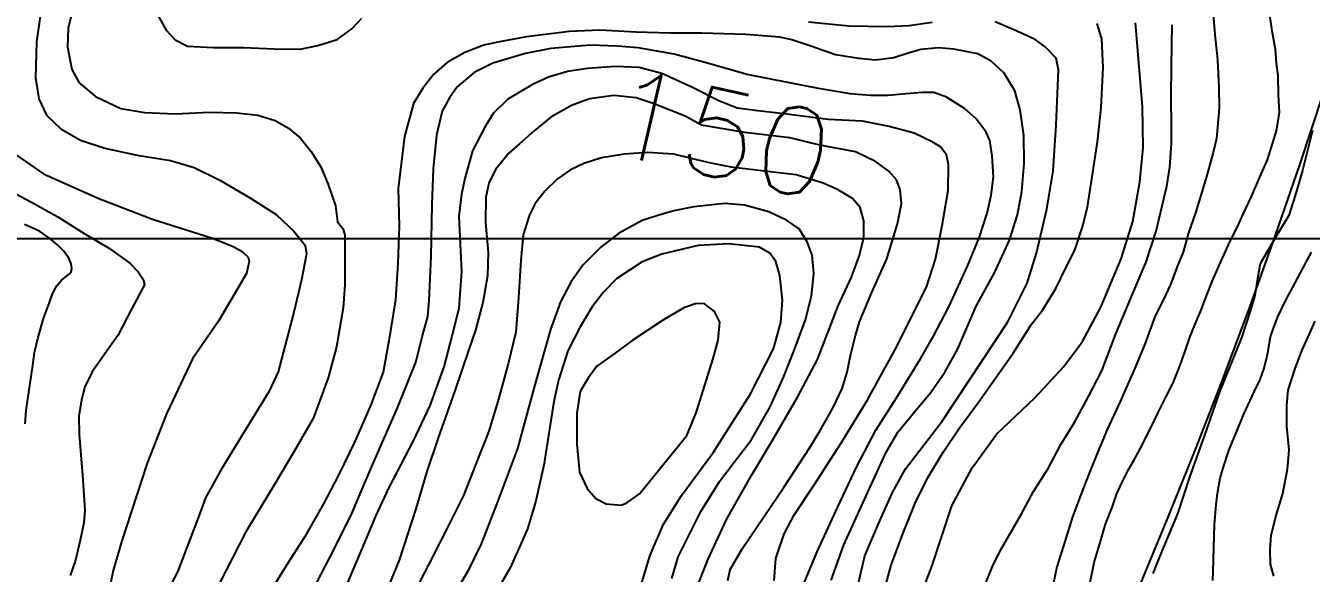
# Model space of a CAD drawing. Header units: millimetres. Extents: x 548366 to 1117317, y 7446967 to 14899125.
# Drawn here: x 556585 to 557211, y 7454252 to 7454519 of the extents above; entities that cross this region are included whole.
import ezdxf
from ezdxf.enums import TextEntityAlignment as Align

# ---------------------------------------------------------------- set-up
doc = ezdxf.new("R2010")
doc.units = ezdxf.units.MM
doc.header["$MEASUREMENT"] = 0
for name, color, linetype in [('CURVA_INTERMEDIÁRIA', 32, 'Continuous'), ('CURVA_MESTRA', 36, 'Continuous'), ('MALHA_TM', 8, 'Continuous'), ('RADIAIS', 222, 'Continuous'), ('TXT_CURVA_MESTRA', 7, 'Continuous')]:
    doc.layers.add(name, color=color, linetype=linetype)
doc.styles.add('ROMANS', font='romans.shx')

msp = doc.modelspace()

# ---------------------------------------------------------------- linework, layer by layer
at = {"layer": 'CURVA_INTERMEDIÁRIA'}
for points, elevation in [([(556610.33, 7454537.36), (556605.46, 7454517.56), (556605.18, 7454508.41), (556607.26, 7454497.43), (556610.76, 7454490.86), (556618.83, 7454484.28), (556631.02, 7454478.36), (556642.79, 7454476.45), (556657.48, 7454475.76), (556674.34, 7454476.61), (556687.49, 7454476.29), (556697.88, 7454475.13), (556706.26, 7454472.48), (556712.73, 7454468.88), (556718.66, 7454464.03), (556723.73, 7454457.42), (556728.54, 7454450.06), (556732.09, 7454441.43), (556735.63, 7454431.03), (556736.64, 7454423.16), (556739.18, 7454419.86), (556740.19, 7454416.82), (556740.19, 7454407.68), (556740.18, 7454392.46), (556739.4, 7454381.33), (556736.1, 7454362.31), (556732.04, 7454347.09), (556724.67, 7454327.31), (556715.17, 7454310.71), (556705.84, 7454295.24), (556691.93, 7454272.06), (556682.08, 7454252.85), (556673.49, 7454235.9)], 110), ([(556645.12, 7454531.37), (556653.13, 7454516.65), (556657.59, 7454511.88), (556663.52, 7454508.81), (556676.04, 7454508.07), (556690.88, 7454508.18), (556705.73, 7454507.54), (556718.41, 7454507.28), (556727.04, 7454509.04), (556736.43, 7454512.08), (556743.54, 7454517.15), (556748.37, 7454522.48)], 120), ([(557162.58, 7454530.15), (557163.85, 7454514.42), (557165.21, 7454502.13), (557165.81, 7454488.81), (557165.88, 7454478.51), (557164.61, 7454463.78), (557162.95, 7454456.99), (557159.84, 7454445.31), (557158.03, 7454439.2), (557154.24, 7454427.08), (557151.05, 7454417.79), (557148.36, 7454408.44), (557145.26, 7454400.96), (557142.25, 7454392.7), (557138.89, 7454385.39), (557134.84, 7454377.42), (557129.81, 7454363.54), (557125.04, 7454352.2), (557117.83, 7454335.92), (557111.36, 7454322.04), (557106.8, 7454311.02), (557102.77, 7454300.96), (557099.16, 7454291.95), (557094.36, 7454278.96), (557090.89, 7454267.81), (557086.97, 7454254.99), (557085.33, 7454247.22)], 70), ([(557102.98, 7454246.83), (557105.1, 7454257.11), (557107.96, 7454266.86), (557110.56, 7454275.81), (557113.95, 7454284.42), (557115.92, 7454290.35), (557118.59, 7454296.03), (557121.69, 7454302.22), (557124.53, 7454307.12), (557127.45, 7454312.63), (557132.89, 7454323.19), (557136.15, 7454329.9), (557140.2, 7454337.98), (557143.47, 7454344.78), (557146.39, 7454352.09), (557149.24, 7454359.73), (557151.4, 7454366.01), (557153.29, 7454371), (557156.99, 7454379.77), (557160.05, 7454387.86), (557162.49, 7454394.11), (557165.88, 7454401.84), (557171.08, 7454413.43), (557175, 7454421.05), (557177.57, 7454426.96), (557181.64, 7454435.45), (557185.78, 7454444.99), (557189.48, 7454453.42), (557193.79, 7454467.52), (557195.36, 7454476.39), (557194.91, 7454485.13), (557194.66, 7454494.33), (557193.89, 7454500.52), (557193.46, 7454507.23), (557191.91, 7454515.3), (557190.04, 7454528.19)], 60), ([(556898.62, 7454515.2), (556881.87, 7454515.57), (556864.27, 7454516.53), (556849.53, 7454516), (556828.64, 7454513.35), (556815.47, 7454510.9), (556807.85, 7454509.19), (556798.65, 7454505.64), (556790.08, 7454500.84), (556783.59, 7454495.21), (556778.15, 7454488.32), (556773.55, 7454480.8), (556769.15, 7454464.71), (556766.2, 7454439.43), (556766.6, 7454421.11), (556765.97, 7454402.94), (556764.92, 7454385.18), (556761.57, 7454365.13), (556758.89, 7454349.98), (556752.76, 7454334.04), (556745.24, 7454316.5), (556737.08, 7454299.8), (556729.98, 7454286.02), (556720.78, 7454269.94), (556712.42, 7454256.79), (556703.61, 7454242.68)], 120), ([(557026.15, 7454520.35), (557015.06, 7454518.65), (557004.32, 7454518.15), (556985.68, 7454518.55), (556966.03, 7454520.48)], 110), ([(556989.8, 7454245.2), (556993.47, 7454260.47), (557000.7, 7454277.4), (557006.78, 7454290.96), (557013.25, 7454302.82), (557019.73, 7454311.31), (557031.13, 7454325.97), (557044.07, 7454345.77), (557063.1, 7454374.43), (557072.49, 7454393.32), (557076.94, 7454407.84), (557082.09, 7454429.4), (557085.16, 7454448.05), (557086.51, 7454470.25), (557087.71, 7454497.18), (557086.53, 7454502.96), (557081.21, 7454508.54), (557076.3, 7454512.08), (557067.08, 7454516.21), (557056.79, 7454520.66)], 110), ([(557017.71, 7454233.42), (557026.24, 7454255.7), (557035.75, 7454284.8), (557045.64, 7454303.31), (557057.64, 7454319.82), (557076.14, 7454337.49), (557090.34, 7454352.7), (557099.38, 7454364.81), (557108.35, 7454381.59), (557118.25, 7454405.17), (557123.83, 7454423.42), (557127.26, 7454442.75), (557128.93, 7454459.37), (557128.69, 7454479.39), (557125.17, 7454520.2)], 90), ([(557050.84, 7454243.73), (557055.51, 7454255.28), (557059.37, 7454262.92), (557069.49, 7454280.49), (557075.46, 7454291.77), (557082.63, 7454303.02), (557088.77, 7454314.62), (557095.73, 7454325.73), (557102.37, 7454338), (557108.81, 7454350.51), (557115.66, 7454368.62), (557120.3, 7454379.73), (557125.61, 7454392.16), (557130.23, 7454403.26), (557135.32, 7454418.63), (557140.39, 7454440.53), (557141.88, 7454449.81), (557142.72, 7454461.42), (557142.72, 7454469.71), (557142.56, 7454483.96), (557142.74, 7454499.15), (557143.09, 7454519.2)], 80), ([(556976.96, 7454248.53), (556983.14, 7454265.74), (556994.8, 7454291.38), (557003.81, 7454310.87), (557009.43, 7454320.71), (557017.58, 7454330.52), (557025.4, 7454339.87), (557032.41, 7454349.94), (557038.67, 7454361.22), (557047.66, 7454382.1), (557056.47, 7454398.3), (557063.9, 7454414.3), (557067.72, 7454426.59), (557069.84, 7454438.01), (557070.95, 7454451.54), (557070.86, 7454465.18), (557068.99, 7454477.71), (557066.44, 7454487.01), (557061.23, 7454495.57), (557054.97, 7454501.43), (557048.49, 7454504.98), (557036.8, 7454507.29), (557029.28, 7454507.93), (557020.71, 7454507.1), (557014.03, 7454505.23), (557007.55, 7454503.15), (556998.57, 7454501.9), (556990.42, 7454502.75), (556979.14, 7454504.64), (556967.02, 7454508.8), (556957.84, 7454511.9), (556952.07, 7454513.25), (556935.25, 7454514.55), (556913.94, 7454515.08), (556898.62, 7454515.2)], 120), ([(556859.82, 7454509.28), (556840.42, 7454507.69), (556828.16, 7454505.25), (556812.28, 7454500.46), (556803.08, 7454495.87), (556794.92, 7454488.98), (556791.16, 7454483.55), (556787.6, 7454477.08), (556784.87, 7454465.38), (556783.19, 7454449.08), (556782.53, 7454431.8), (556782.12, 7454406.22), (556781.05, 7454384.79), (556780.36, 7454377.11), (556778.06, 7454368.34), (556774.8, 7454355.07), (556765.68, 7454332.5), (556752.55, 7454302.55), (556743.36, 7454281.04), (556734.76, 7454263.74), (556726.4, 7454247.45)], 130), ([(556963.14, 7454245.58), (556970.04, 7454261.98), (556980.27, 7454284.22), (556989.35, 7454303.56), (556998.75, 7454321.73), (557008.78, 7454337.39), (557020.68, 7454356.81), (557026.78, 7454367.49), (557034.52, 7454382.11), (557043.33, 7454401.59), (557049.14, 7454415.43), (557052.9, 7454427.33), (557054.99, 7454436.1), (557056.04, 7454445.08), (557055.41, 7454455.39), (557054.25, 7454462.8), (557052.44, 7454466.93), (557047.64, 7454473.41), (557042, 7454478.43), (557033.23, 7454483.87), (557026.97, 7454486.17), (557021.33, 7454486.18), (557013.6, 7454485.56), (557004.82, 7454484.73), (556996.08, 7454484.68), (556986.32, 7454485.53), (556970.84, 7454488.17), (556956.78, 7454490.84), (556936.11, 7454495.04), (556916.06, 7454500.7), (556900.58, 7454504.93), (556882.94, 7454507.9), (556872.76, 7454508.75), (556859.82, 7454509.28)], 130), ([(556949.31, 7454248.46), (556950.1, 7454259.07), (556954.14, 7454271.09), (556958.75, 7454280.13), (556968.77, 7454294.96), (556981.76, 7454315.09), (556994.48, 7454336.18), (557007.93, 7454360.7), (557023.39, 7454391.39), (557027.84, 7454404.98), (557031.12, 7454421.39), (557033.99, 7454438.43), (557034.21, 7454451.04), (557033.15, 7454455.81), (557030.18, 7454459.73), (557026.12, 7454462.13), (557017.35, 7454466.32), (557005.24, 7454469.67), (556992.28, 7454472.19), (556975.57, 7454473.04), (556954.05, 7454475.78), (556941.31, 7454477.25), (556931.28, 7454478.52), (556922.3, 7454482.08), (556909.43, 7454488.65), (556894.53, 7454495.51), (556883.57, 7454498.37), (556871.91, 7454498.9), (556858.34, 7454497.94), (556848.64, 7454496.45), (556839.35, 7454493.71), (556831.61, 7454490.1), (556819.58, 7454482.88), (556812.47, 7454475.99), (556808.28, 7454469.31), (556802.42, 7454457.82), (556798.65, 7454444.24), (556796.95, 7454436.58), (556795.69, 7454425.72), (556796.31, 7454412.35), (556796.93, 7454399.18), (556795.67, 7454381.01), (556792.33, 7454367.43), (556788.3, 7454352.45), (556781.59, 7454333.67), (556773.42, 7454316.52), (556761.54, 7454293.64), (556755.07, 7454279.78), (556748.39, 7454263.78), (556737.69, 7454238.67)], 140), ([(556578.1, 7454457.08), (556593.39, 7454446.51), (556620.41, 7454434.55), (556646.48, 7454424.45), (556675.65, 7454415.28), (556685.79, 7454411.21), (556690.1, 7454408.67), (556693.12, 7454406.02), (556693.65, 7454403.9), (556692.27, 7454398.07), (556678.59, 7454374.76), (556665.97, 7454356.45), (556653.39, 7454329.59), (556643.95, 7454305.54), (556631.34, 7454267.18), (556627.31, 7454253.19), (556623.29, 7454233.57)], 90), ([(556910.85, 7454242.92), (556917.12, 7454258.75), (556925.99, 7454278.13), (556938.44, 7454299.89), (556948.19, 7454316.52), (556960.6, 7454337.72), (556970.31, 7454356.1), (556980.45, 7454382.18), (556986.96, 7454396.23), (556990.67, 7454406.48), (556992.83, 7454415.32), (556992.83, 7454423.68), (556991.09, 7454430.11), (556987.4, 7454434.55), (556980.09, 7454438.94), (556973.06, 7454441.98), (556959.97, 7454446.06), (556947.24, 7454447.55), (556928.36, 7454449.77), (556916.87, 7454452.08), (556900.44, 7454456.21), (556887.61, 7454456.95), (556876.16, 7454456.21), (556865.09, 7454454.35), (556856.54, 7454451.55)], 160), ([(556856.54, 7454451.55), (556850.07, 7454448.48), (556843.79, 7454444.2), (556837.72, 7454438.35), (556832.78, 7454432.06), (556830.02, 7454426.55), (556827.06, 7454416.84), (556825.91, 7454404.52), (556824.69, 7454386.16), (556823.37, 7454369.46), (556819.76, 7454354.01), (556814.65, 7454335.61), (556810.32, 7454321.18), (556804.2, 7454305.57), (556797.92, 7454289.85), (556791.23, 7454276.5), (556781.16, 7454256.68), (556771.83, 7454238.48)], 160), ([(556577.15, 7454438.26), (556587.65, 7454432.75), (556600.47, 7454425.56), (556612.74, 7454417.74), (556625.5, 7454410.26), (556635.47, 7454402.98), (556639.5, 7454398.77), (556642.08, 7454394.98), (556642.58, 7454392.49), (556641.69, 7454390.65), (556636.32, 7454380.54), (556629.64, 7454367.72), (556622.11, 7454357.24), (556617.12, 7454350.08), (556613.52, 7454342.83), (556611.93, 7454336.47), (556610.64, 7454328.53), (556610.8, 7454319.57), (556612.45, 7454299.68), (556613.61, 7454282.6), (556613.11, 7454276.46), (556611.45, 7454268.67), (556608.95, 7454258.23), (556606.46, 7454250.77)], 80), ([(556899.37, 7454249.34), (556902.53, 7454259.95), (556907.86, 7454270.65), (556913.61, 7454282.09), (556922.59, 7454296.71), (556929.69, 7454306), (556938.05, 7454316.76), (556947.24, 7454333.05), (556954.03, 7454347.78), (556958.8, 7454360.18), (556964.52, 7454375.43), (556967.35, 7454387.12), (556968.61, 7454397.92), (556967.77, 7454406.97), (556965.27, 7454413.46), (556961.34, 7454419.82), (556955.19, 7454424.06), (556946.71, 7454428.08), (556934.73, 7454431.26), (556925.16, 7454432.08), (556910.09, 7454430.51), (556901.13, 7454428.76), (556895.24, 7454427.12)], 170), ([(556895.24, 7454427.12), (556885, 7454423.79), (556873.4, 7454417.48), (556864.81, 7454410.91), (556856.01, 7454402.01), (556850.3, 7454393.72), (556845.21, 7454384.18), (556840.33, 7454370.75), (556832.66, 7454343.67), (556824.32, 7454312.71), (556814.48, 7454286.65), (556806.5, 7454266.33), (556800.04, 7454252.98), (556791.76, 7454238.89)], 170), ([(556584.49, 7454324.67), (556584.93, 7454331.29), (556586.48, 7454341.35), (556588.04, 7454352.02), (556588.99, 7454359.47), (556590.63, 7454366.35), (556593.48, 7454375.99), (556596.34, 7454383.83), (556597.82, 7454388.17), (556599.73, 7454391.77), (556602.38, 7454394.85), (556606.1, 7454397.81), (556606.84, 7454398.77), (556607.26, 7454400.46), (556606.93, 7454402.78), (556605.98, 7454405.19), (556603.23, 7454409.07), (556600.48, 7454411.77), (556596.34, 7454415.27), (556591.46, 7454418.66), (556584.25, 7454421.94)], 70), ([(556883.3, 7454242.57), (556888.94, 7454260.75), (556895.41, 7454275.79), (556904.19, 7454289.78), (556919.65, 7454310.87), (556927.82, 7454323.76), (556937.59, 7454338.99), (556948.92, 7454361.35), (556952.47, 7454374.09), (556953.23, 7454385), (556952.07, 7454397.08), (556949.98, 7454403.86), (556947.13, 7454407.85), (556942.04, 7454410.76), (556927.2, 7454412.4), (556912.21, 7454411.65), (556894.61, 7454407.41), (556884.99, 7454403.61), (556872.63, 7454395.51)], 180), ([(557162.9, 7454248.33), (557163, 7454252.67), (557163.32, 7454264.64), (557163.75, 7454275.51), (557164.44, 7454285.41), (557165.21, 7454290.74), (557166.5, 7454298.23), (557168.14, 7454303.73), (557170.72, 7454311.79), (557174.15, 7454320.37), (557177.95, 7454329.51), (557183.04, 7454340.32), (557185.88, 7454346.34), (557187.83, 7454351.79), (557189.42, 7454358.47), (557190.87, 7454367.15), (557192.18, 7454370.83), (557194.3, 7454376.56), (557198.43, 7454385.03), (557202.78, 7454393.08), (557206.98, 7454401.02), (557210.84, 7454408.4)], 40), ([(556872.63, 7454395.51), (556866.15, 7454388.83), (556860.56, 7454381.81), (556854.84, 7454371.96), (556848.82, 7454360.26), (556844.2, 7454346.02), (556841.9, 7454335.57), (556840.23, 7454324.29), (556837.05, 7454304.55), (556833.01, 7454286.6), (556829.2, 7454273.64), (556825.06, 7454264.31), (556820.61, 7454254.57), (556813.5, 7454242.28)], 180), ([(556880.61, 7454365.71), (556871.38, 7454358.85), (556862.9, 7454352.81), (556858.66, 7454346.98), (556854.83, 7454340.42), (556853.19, 7454329.95), (556853.19, 7454314.89), (556854.5, 7454301.14), (556858.1, 7454293.28), (556862.4, 7454288.28), (556867.38, 7454285.74), (556874.81, 7454285.15), (556877.46, 7454286.22), (556883.61, 7454290.67), (556906.73, 7454319.07), (556911.18, 7454330.03), (556919.46, 7454356.52), (556922, 7454365.55), (556922.74, 7454374.24), (556920.16, 7454379.48), (556915.18, 7454383.4), (556910.83, 7454383.19), (556905.24, 7454381.29), (556895.42, 7454375.41), (556880.61, 7454365.71)], 190), ([(557192.59, 7454250.55), (557191, 7454256.38), (557190.73, 7454263.46), (557191.32, 7454270.36), (557193.48, 7454279.61), (557196.94, 7454290.81), (557199.28, 7454302.67), (557200.02, 7454311.89), (557198.92, 7454323.67), (557198.86, 7454333.89), (557199.6, 7454341.2), (557203.01, 7454351.74), (557206.28, 7454360.27), (557212.74, 7454374.84)], 30)]:
    msp.add_lwpolyline(points, dxfattribs=dict(at, elevation=elevation))
at = {"layer": 'CURVA_MESTRA'}
for points, elevation in [([(556591.89, 7454524.33), (556589.99, 7454510.85), (556589.45, 7454493.32), (556591.12, 7454483.05), (556594.81, 7454475.12), (556601.87, 7454468.55), (556611.4, 7454463.01), (556623.28, 7454459.09), (556639.08, 7454455.7), (556655.23, 7454452.99), (556666.76, 7454449.72), (556679.22, 7454443.47), (556694.2, 7454434.7), (556706.66, 7454426.77), (556715.41, 7454418.68), (556719.45, 7454413.62), (556720.79, 7454411.6), (556721.46, 7454407.56), (556719.12, 7454394.98), (556715.28, 7454379.14), (556707.75, 7454350), (556703.1, 7454340.27), (556688.45, 7454316.32), (556679.76, 7454302.23), (556672.38, 7454288.68), (556669.69, 7454281.61), (556663.26, 7454264.49), (556658.88, 7454252.88), (556650.96, 7454237.4)], 100), ([(557001.19, 7454237.39), (557006.28, 7454255.88), (557011.89, 7454271.18), (557017.95, 7454286.16), (557023.92, 7454298.24), (557031.62, 7454310.9), (557039.55, 7454322.79), (557048.39, 7454334.86), (557058.96, 7454349.72), (557065.7, 7454359.22), (557074.49, 7454373.27), (557079.97, 7454380.17), (557086.33, 7454390.66), (557091.32, 7454400.72), (557095.66, 7454409.41), (557099.59, 7454421.28), (557101.86, 7454430.54), (557104.18, 7454445.07), (557106.72, 7454462.18), (557108.49, 7454478.69), (557109.39, 7454498.38), (557108.74, 7454512.25), (557106.54, 7454519.84)], 100), ([(556926.66, 7454248.47), (556927.83, 7454253.77), (556933.62, 7454263.76), (556944.51, 7454279.86), (556953.71, 7454293.51), (556966.6, 7454313.13), (556971.68, 7454321.56), (556978.05, 7454332.68), (556982.39, 7454341.9), (556984.83, 7454349.95), (556986.42, 7454358), (556988.86, 7454367.83), (556990.85, 7454374.43), (556996.7, 7454388.35), (557004.06, 7454405.07), (557009.28, 7454422.24), (557011.28, 7454431.9), (557010.67, 7454438.96), (557008.82, 7454443.69), (557005.14, 7454447.84), (556998.54, 7454452.6), (556988.88, 7454457.21), (556971.55, 7454460.6), (556956.82, 7454464.14), (556934.89, 7454466.77), (556913.84, 7454470.22), (556905.9, 7454474.62), (556890.26, 7454480.89), (556881.98, 7454483.55), (556871.17, 7454484.81), (556859.29, 7454483.11), (556850.55, 7454479.9), (556840.42, 7454474.23), (556832.44, 7454467.49), (556825.23, 7454461.21), (556820.01, 7454456.61), (556813.56, 7454448.64), (556810.33, 7454442.04), (556808.8, 7454435.14), (556808.61, 7454422.89), (556809.98, 7454408.16), (556809.67, 7454396.8), (556807.37, 7454383.92), (556803.75, 7454370.43), (556800.57, 7454360.9), (556793.69, 7454340.83), (556785.55, 7454317.98), (556780.03, 7454301.57), (556774.69, 7454283.28), (556766.66, 7454258.35), (556760.22, 7454242.86)], 150), ([(557211.4, 7454467.7), (557206.59, 7454448.17), (557203.04, 7454435.95), (557199.84, 7454426.24), (557193.53, 7454415.87), (557185.92, 7454402.69), (557184.65, 7454395.49), (557183.35, 7454387.2), (557181.04, 7454379.59), (557176.93, 7454367.11), (557165.96, 7454339.81), (557159.62, 7454321.53), (557151.65, 7454299.28), (557145.82, 7454281.34), (557137.23, 7454260.66), (557133.69, 7454251.86)], 50)]:
    msp.add_lwpolyline(points, dxfattribs=dict(at, elevation=elevation))
at = {"layer": 'MALHA_TM'}
msp.add_lwpolyline([(549360, 7454415), (559365, 7454415)], dxfattribs=at)
at = {"layer": 'RADIAIS', "linetype": 'Continuous', "ltscale": 2.5}
for radius in [4998.2, 3998.56, 2998.91]:
    msp.add_circle((554363.71, 7455412.75), radius, dxfattribs=at)

# ---------------------------------------------------------------- texts
at = {"layer": 'TXT_CURVA_MESTRA', "ltscale": 0.5, "style": 'ROMANS'}
msp.add_text('150', height=42.5, rotation=347.12768, dxfattribs=at).set_placement((556923.18, 7454466.14), align=Align.MIDDLE)

doc.saveas('drawing.dxf')
